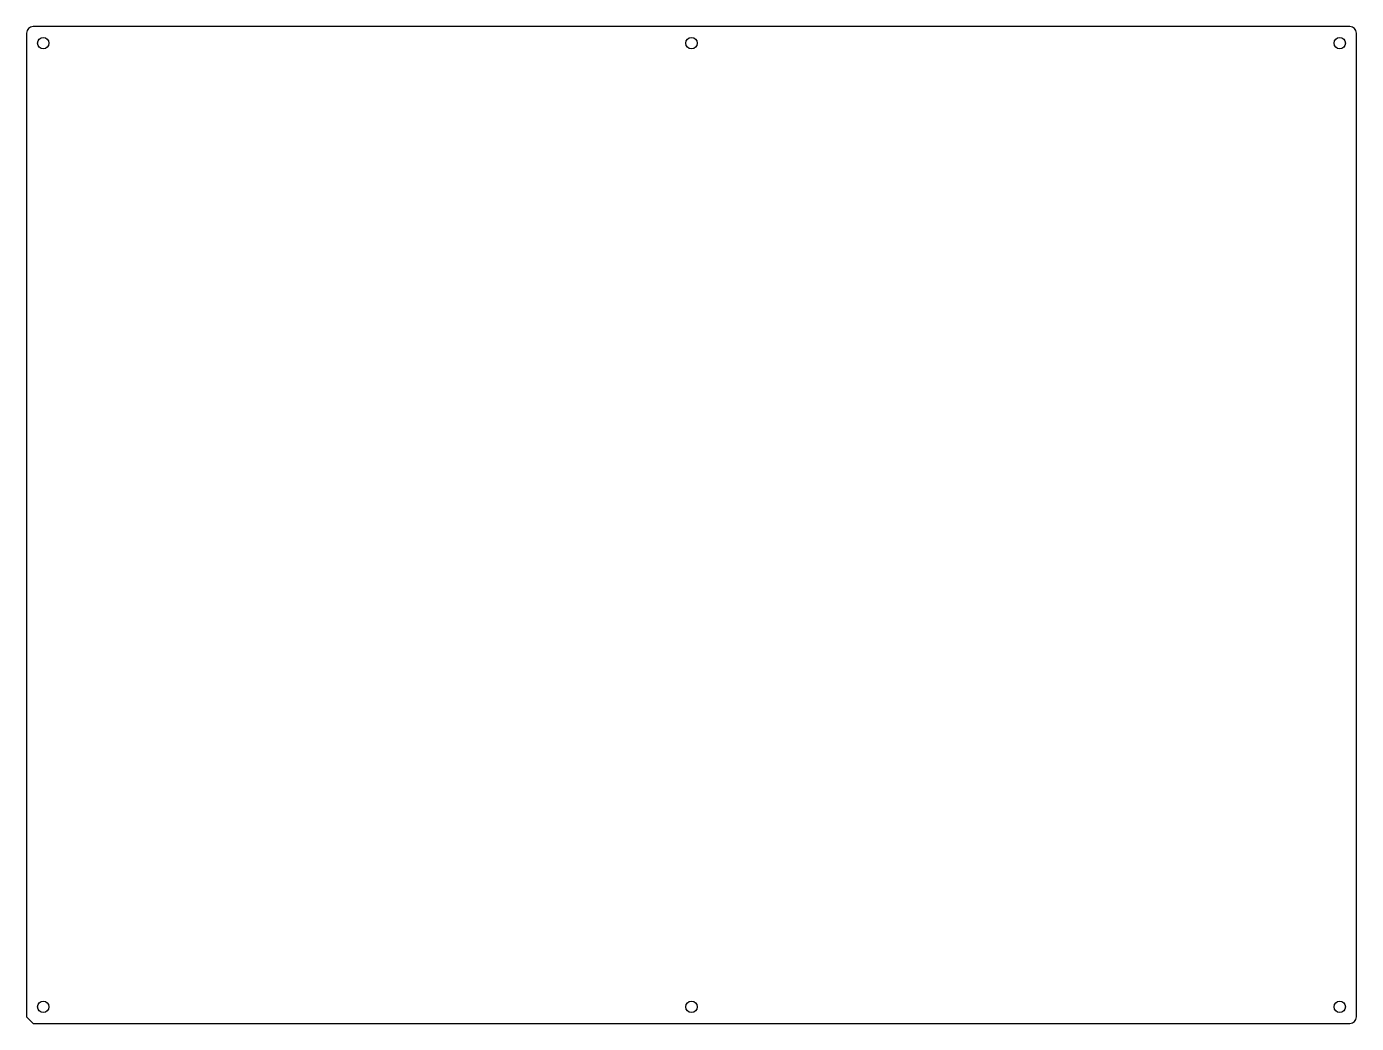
# Model space of a CAD drawing. Header units: millimetres. Extents: x 30 to 430, y 30 to 330.
import ezdxf

# ---------------------------------------------------------------- set-up
doc = ezdxf.new("R2010")
doc.units = ezdxf.units.MM

msp = doc.modelspace()

# ---------------------------------------------------------------- linework, layer by layer
at = {"color": 7, "linetype": 'Continuous', "lineweight": 25}
for p, q in [((428, 330), (32, 330)), ((30, 328), (30, 32)), ((430, 32), (430, 328)), ((30, 32), (32, 30)), ((32, 30), (428, 30))]:
    msp.add_line(p, q, dxfattribs=at)
for centre in [(35, 325), (230, 325), (425, 325), (35, 35), (230, 35), (425, 35)]:
    msp.add_circle(centre, 1.7, dxfattribs=at)
for centre, start, end in [((32, 328), 90, 180), ((428, 328), 0, 90), ((428, 32), 270, 0)]:
    msp.add_arc(centre, 2, start, end, dxfattribs=at)

doc.saveas('drawing.dxf')
